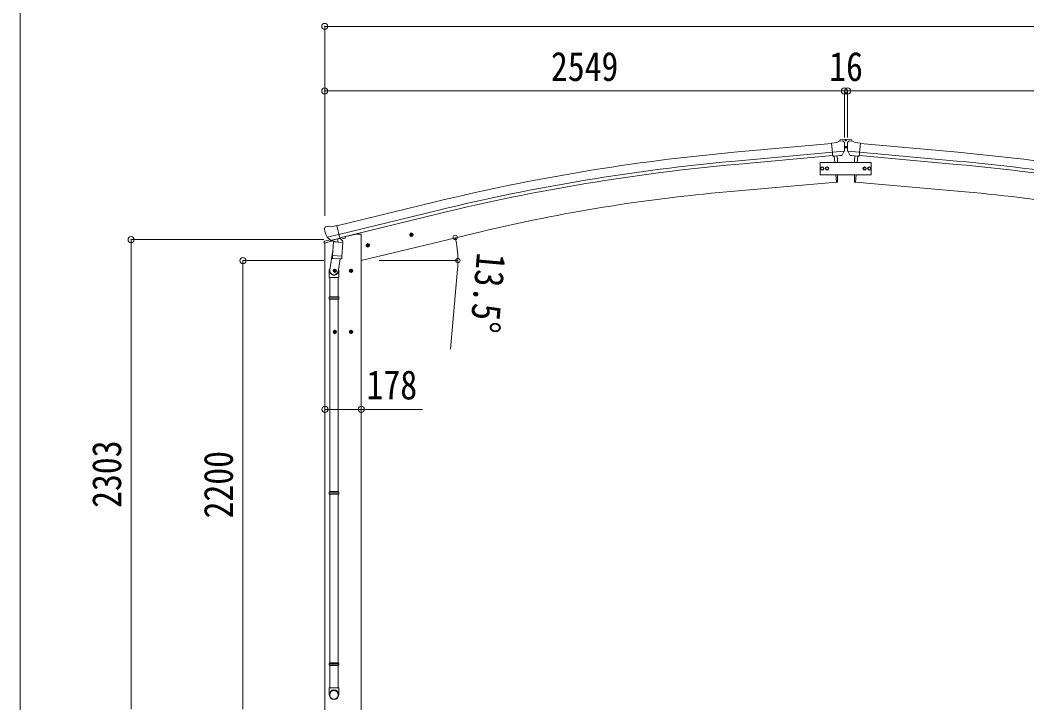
# Model space of a CAD drawing. Units: millimetres at full size, sheet at 1:30. Extents: x -8385 to 8479, y -5853 to 5787.
# Drawn here: x -8385 to -3447, y -3317 to 32 of the extents above; entities that cross this region are included whole.
import ezdxf
from ezdxf.enums import TextEntityAlignment as Align

# ---------------------------------------------------------------- set-up
doc = ezdxf.new("R2010")
doc.units = ezdxf.units.MM
doc.header["$LTSCALE"] = 30
doc.header["$PDMODE"] = 32
doc.header["$PDSIZE"] = 30
for name, color, linetype, lineweight in [('0-1_本体', 4, 'Continuous', 9), ('0-2_部品', 7, 'Continuous', 9), ('0-3_ELV2', 3, 'Continuous', 9), ('0-A_寸法', 6, 'Continuous', 9), ('F-0_240', 7, 'Continuous', 9)]:
    doc.layers.add(name, color=color, linetype=linetype, lineweight=lineweight)
doc.styles.add('ＭＳ ゴシック', font='')
doc.styles.get('ＭＳ ゴシック').set_extended_font_data('MS Gothic')

msp = doc.modelspace()

# ---------------------------------------------------------------- linework, layer by layer
at = {"layer": '0-1_本体'}
for p, q in [((-4405.01, -572.89), (-4882.33, -616.16)), ((-4263.66, -572.89), (-3786.35, -616.16)), ((-4401.25, -615.88), (-4878.43, -659.15)), ((-4399.79, -632.66), (-4876.92, -675.92)), ((-4392.56, -634.87), (-4389.81, -666.32)), ((-4276.11, -634.87), (-4278.86, -666.32)), ((-4268.89, -632.66), (-3791.76, -675.92)), ((-4267.42, -615.88), (-3790.24, -659.15)), ((-4384.56, -726.32), (-4381.31, -763.47)), ((-4284.11, -726.32), (-4287.36, -763.47)), ((-4381.31, -763.47), (-4919.26, -810.54)), ((-4287.36, -763.47), (-3749.42, -810.54)), ((-6831.87, -977.1), (-6348.99, -859.62)), ((-6821.79, -1019.07), (-6338.79, -901.55)), ((-6817.86, -1035.44), (-6334.81, -917.92)), ((-6788.35, -1029.73), (-6736.34, -1017.25)), ((-6712.34, -1017.25), (-6736.34, -1017.25)), ((-6125.18, -1006.05), (-6713.34, -1147.26)), ((-6712.34, -1017.25), (-6712.34, -3897.25)), ((-6890.34, -3897.25), (-6890.34, -1060.69))]:
    msp.add_line(p, q, dxfattribs=at)
at = {"layer": '0-1_本体', "color": 6}
msp.add_line((-6712.34, -1877.43), (-6890.34, -1877.43), dxfattribs=at)
at = {"layer": '0-1_本体'}
for centre, radius, start, end in [((-3977.63, -10606.09), 10030.81, 95.17465, 103.67464), ((-4691.05, -10606.09), 10030.81, 76.32536, 84.82535), ((-3977.63, -10606.09), 9987.65, 95.17465, 103.67464), ((-3977.63, -10606.09), 9970.81, 95.17465, 103.67464), ((-4691.05, -10606.09), 9970.81, 76.32536, 84.82535), ((-4691.05, -10606.09), 9987.65, 76.32536, 84.82535), ((-4210.89, -8996.32), 8216.38, 94.94583, 103.47282), ((-4457.78, -8996.32), 8216.38, 76.52718, 85.05417)]:
    msp.add_arc(centre, radius, start, end, dxfattribs=at)
at = {"layer": '0-2_部品'}
for p, q in [((-4378.63, -568.5), (-4405.2, -570.82)), ((-4399.54, -635.48), (-4405.2, -570.82)), ((-4378.63, -568.5), (-4366.91, -561.73)), ((-4352.01, -560.14), (-4365.67, -561.34)), ((-4342.87, -565.9), (-4348.36, -561.29)), ((-4341.81, -567.94), (-4341.69, -569.28)), ((-4326.87, -567.94), (-4326.99, -569.28)), ((-4325.81, -565.9), (-4320.32, -561.29)), ((-4316.67, -560.14), (-4303.01, -561.34)), ((-4290.05, -568.5), (-4301.77, -561.73)), ((-4290.05, -568.5), (-4263.48, -570.82)), ((-4269.14, -635.48), (-4263.48, -570.82)), ((-4342.33, -610.79), (-4401.25, -615.94)), ((-4389.58, -634.61), (-4399.54, -635.48)), ((-4389.81, -666.32), (-4392.56, -634.87)), ((-4376.69, -655.66), (-4378.2, -633.71)), ((-4355.97, -631.67), (-4363.68, -632.34)), ((-4353.58, -630.27), (-4342.65, -611.33)), ((-4326.35, -610.79), (-4267.43, -615.94)), ((-4315.09, -630.27), (-4326.03, -611.33)), ((-4312.71, -631.67), (-4305, -632.34)), ((-4291.98, -655.66), (-4290.48, -633.71)), ((-4279.1, -634.61), (-4269.14, -635.48)), ((-4278.86, -666.32), (-4276.11, -634.87)), ((-4376.24, -666.32), (-4376.69, -655.66)), ((-4292.44, -666.32), (-4291.98, -655.66)), ((-4381.51, -761.2), (-4384.56, -726.32)), ((-4376.12, -760.75), (-4375.28, -735.12)), ((-4375.28, -735.12), (-4375.21, -726.32)), ((-4293.4, -735.12), (-4293.47, -726.32)), ((-4292.56, -760.75), (-4293.4, -735.12)), ((-4287.17, -761.2), (-4284.11, -726.32)), ((-4381.27, -763.97), (-4381.51, -761.2)), ((-4378.66, -763.58), (-4381.27, -763.97)), ((-4290.02, -763.58), (-4287.41, -763.97)), ((-4287.41, -763.97), (-4287.17, -761.2)), ((-6889.11, -984.1), (-6892.96, -990.4)), ((-6886.01, -981.85), (-6872.83, -978.69)), ((-6858.27, -981.36), (-6871.53, -978.66)), ((-6858.27, -981.36), (-6832.34, -975.14)), ((-6893.33, -992.68), (-6893.05, -993.83)), ((-6879.27, -1032.98), (-6821.77, -1019.18)), ((-6862.42, -1047.89), (-6878.8, -1033.4)), ((-6817.56, -1036.7), (-6816.61, -1036.77)), ((-6816.61, -1036.77), (-6803.3, -1052.09)), ((-6789.35, -1028.5), (-6789.35, -1032.26)), ((-6475.76, -1023.48), (-6456.32, -1018.81)), ((-6471.21, -1015.7), (-6473.34, -1022.9)), ((-6463.91, -1013.95), (-6471.21, -1015.7)), ((-6463.71, -1030.87), (-6468.38, -1011.42)), ((-6458.74, -1019.39), (-6463.91, -1013.95)), ((-6460.87, -1026.59), (-6458.74, -1019.39)), ((-6893.9, -1061.3), (-6850.88, -1050.98)), ((-6893.9, -1054.41), (-6893.9, -1061.3)), ((-6865.44, -1045.22), (-6891.6, -1051.5)), ((-6859.71, -1048.46), (-6852.19, -1046.66)), ((-6858.88, -1048.36), (-6857.35, -1047.99)), ((-6857.35, -1047.99), (-6820.64, -1039.18)), ((-6855.51, -1048.22), (-6855.56, -1048.96)), ((-6854.8, -1050), (-6828.99, -1056.43)), ((-6847.89, -1055.34), (-6852.56, -1122.18)), ((-6802.2, -1058.54), (-6847.89, -1055.34)), ((-6846.11, -1052.16), (-6846.34, -1055.45)), ((-6826.59, -1041), (-6827.61, -1055.61)), ((-6820.64, -1039.18), (-6819.11, -1038.81)), ((-6812.31, -1041.72), (-6793.18, -1037.12)), ((-6806.87, -1125.38), (-6802.2, -1058.54)), ((-6803.3, -1052.09), (-6803.74, -1058.43)), ((-6689.69, -1074.84), (-6670.24, -1070.17)), ((-6685.13, -1067.06), (-6687.26, -1074.25)), ((-6677.83, -1065.31), (-6685.13, -1067.06)), ((-6677.63, -1082.23), (-6682.3, -1062.78)), ((-6672.66, -1070.75), (-6677.83, -1065.31)), ((-6674.8, -1077.95), (-6672.66, -1070.75)), ((-6850.83, -1097.41), (-6866.74, -1193.58)), ((-6853.42, -1134.65), (-6852.55, -1122.18)), ((-6806.87, -1125.38), (-6852.56, -1122.18)), ((-6806.88, -1125.37), (-6807.77, -1138.07)), ((-6853.02, -1136), (-6853.03, -1136)), ((-6851.58, -1136.78), (-6809.88, -1139.7)), ((-6815.31, -1139.32), (-6826.04, -1202.91)), ((-6868.89, -1230.75), (-6868.89, -1196.39)), ((-6822.89, -1230.75), (-6868.89, -1230.75)), ((-6866.89, -1230.75), (-6866.89, -1324.75)), ((-6832.26, -1197.48), (-6852.26, -1197.48)), ((-6842.26, -1189.98), (-6848.76, -1193.73)), ((-6848.76, -1193.73), (-6848.76, -1201.23)), ((-6848.76, -1201.23), (-6842.26, -1204.99)), ((-6842.26, -1207.48), (-6842.26, -1187.48)), ((-6835.76, -1193.73), (-6842.26, -1189.98)), ((-6824.89, -1230.75), (-6824.89, -1324.75)), ((-6822.89, -1196.09), (-6822.89, -1230.75)), ((-6752.26, -1197.48), (-6772.26, -1197.48)), ((-6762.26, -1189.98), (-6768.76, -1193.73)), ((-6768.76, -1193.73), (-6768.76, -1201.23)), ((-6768.76, -1201.23), (-6762.26, -1204.99)), ((-6762.26, -1207.48), (-6762.26, -1187.48)), ((-6755.76, -1193.73), (-6762.26, -1189.98)), ((-6868.89, -1326.75), (-6867.89, -1324.75)), ((-6822.89, -1326.75), (-6868.89, -1326.75)), ((-6823.89, -1324.75), (-6867.89, -1324.75)), ((-6822.89, -1326.75), (-6823.89, -1324.75)), ((-6822.89, -1326.75), (-6822.89, -1334.75)), ((-6822.89, -1334.75), (-6868.89, -1334.75)), ((-6823.89, -1336.75), (-6867.89, -1336.75)), ((-6866.89, -1336.75), (-6866.89, -2280.93)), ((-6824.89, -1336.75), (-6824.89, -2280.93)), ((-6822.89, -1334.75), (-6823.89, -1336.75)), ((-6832.26, -1497.48), (-6852.26, -1497.48)), ((-6842.26, -1489.98), (-6848.76, -1493.73)), ((-6848.76, -1493.73), (-6848.76, -1501.23)), ((-6848.76, -1501.23), (-6842.26, -1504.99)), ((-6842.26, -1507.48), (-6842.26, -1487.48)), ((-6835.76, -1493.73), (-6842.26, -1489.98)), ((-6752.26, -1497.48), (-6772.26, -1497.48)), ((-6762.26, -1489.98), (-6768.76, -1493.73)), ((-6768.76, -1493.73), (-6768.76, -1501.23)), ((-6768.76, -1501.23), (-6762.26, -1504.99)), ((-6762.26, -1507.48), (-6762.26, -1487.48)), ((-6755.76, -1493.73), (-6762.26, -1489.98)), ((-6868.89, -2282.93), (-6867.89, -2280.93)), ((-6822.89, -2282.93), (-6868.89, -2282.93)), ((-6822.89, -2290.93), (-6868.89, -2290.93)), ((-6823.89, -2280.93), (-6867.89, -2280.93)), ((-6823.89, -2292.93), (-6867.89, -2292.93)), ((-6866.89, -2292.93), (-6866.89, -3121.12)), ((-6824.89, -2292.93), (-6824.89, -3121.12)), ((-6822.89, -2282.93), (-6823.89, -2280.93)), ((-6822.89, -2290.93), (-6823.89, -2292.93)), ((-6822.89, -2282.93), (-6822.89, -2290.93)), ((-6868.89, -3123.12), (-6867.89, -3121.12)), ((-6822.89, -3123.12), (-6868.89, -3123.12)), ((-6822.89, -3131.12), (-6868.89, -3131.12)), ((-6823.89, -3121.12), (-6867.89, -3121.12)), ((-6823.89, -3133.12), (-6867.89, -3133.12)), ((-6866.89, -3133.12), (-6866.89, -3243.12)), ((-6824.89, -3133.12), (-6824.89, -3243.12)), ((-6822.89, -3123.12), (-6823.89, -3121.12)), ((-6822.89, -3131.12), (-6823.89, -3133.12)), ((-6822.89, -3123.12), (-6822.89, -3131.12)), ((-6868.89, -3277.26), (-6868.89, -3243.12)), ((-6822.89, -3243.12), (-6868.89, -3243.12)), ((-6822.89, -3277.26), (-6822.89, -3243.12))]:
    msp.add_line(p, q, dxfattribs=at)
for points in [[(-4389.58, -634.61), (-4389.3, -634.68), (-4363.93, -632.46), (-4363.68, -632.34)], [(-4342.26, -610.15), (-4342.55, -611.14), (-4342.65, -611.33)], [(-4326.42, -610.15), (-4326.13, -611.14), (-4326.03, -611.33)], [(-4279.1, -634.61), (-4279.37, -634.68), (-4304.75, -632.46), (-4305, -632.34)], [(-6826.91, -1040.59), (-6817.19, -1038.25), (-6832.34, -975.14)], [(-6879.54, -1032.41), (-6878.96, -1033.25), (-6878.8, -1033.4)], [(-6473.34, -1022.9), (-6468.17, -1028.34), (-6460.87, -1026.59)], [(-6826.91, -1040.59), (-6827.15, -1040.74), (-6851.91, -1046.68), (-6852.19, -1046.66)], [(-6687.26, -1074.25), (-6682.09, -1079.7), (-6674.8, -1077.95)], [(-6842.26, -1204.99), (-6835.76, -1201.23), (-6835.76, -1193.73)], [(-6762.26, -1204.99), (-6755.76, -1201.23), (-6755.76, -1193.73)], [(-6868.89, -1326.75), (-6868.89, -1334.75), (-6867.89, -1336.75)], [(-6842.26, -1504.99), (-6835.76, -1501.23), (-6835.76, -1493.73)], [(-6762.26, -1504.99), (-6755.76, -1501.23), (-6755.76, -1493.73)], [(-6868.89, -2282.93), (-6868.89, -2290.93), (-6867.89, -2292.93)], [(-6868.89, -3123.12), (-6868.89, -3131.12), (-6867.89, -3133.12)]]:
    msp.add_lwpolyline(points, dxfattribs=at)
for centre, radius in [((-4427.34, -696.33), 6.5), ((-4241.34, -696.33), 6.5), ((-6466.04, -1021.14), 8.5), ((-6466.04, -1021.14), 7.7), ((-6466.04, -1021.14), 6.5), ((-6679.96, -1072.5), 8.5), ((-6679.96, -1072.5), 7.7), ((-6679.96, -1072.5), 6.5), ((-6842.26, -1197.48), 8.5), ((-6842.26, -1197.48), 7.7), ((-6842.26, -1197.48), 6.5), ((-6762.26, -1197.48), 8.5), ((-6762.26, -1197.48), 7.7), ((-6762.26, -1197.48), 6.5), ((-6842.26, -1497.48), 8.5), ((-6842.26, -1497.48), 7.7), ((-6842.26, -1497.48), 6.5), ((-6762.26, -1497.48), 8.5), ((-6762.26, -1497.48), 7.7), ((-6762.26, -1497.48), 6.5)]:
    msp.add_circle(centre, radius, dxfattribs=at)
for centre, radius, start, end in [((-4365.41, -564.33), 3, 95, 120), ((-4351.57, -565.13), 5, 50.00648, 94.99352), ((-4543.32, -586.92), 202.4, 353.4085, 5), ((-4125.36, -586.92), 202.4, 175, 186.5915), ((-4317.11, -565.13), 5, 85.00648, 129.99352), ((-4303.27, -564.33), 3, 60, 85), ((-4379.1, -760.61), 3, 278.50322, 357.46219), ((-4289.58, -760.61), 3, 182.53781, 261.49678), ((-6884.84, -986.71), 5, 103.5, 148.5), ((-6872.13, -981.6), 3, 78.5, 103.5), ((-6696.25, -946.58), 202.4, 193.5, 205.09125), ((-6794.35, -1032.26), 5, 283.5, 0), ((-6890.9, -1054.41), 3, 103.5, 180), ((-6858.99, -1047.87), 0.5, 248.23754, 283.5), ((-6856.01, -1048.18), 0.5, 356, 103.5), ((-6854.56, -1049.03), 1, 176, 256), ((-6828.64, -1055.46), 1.03, 250.03897, 351.96569), ((-6825.99, -1041.08), 0.604, 100.59842, 172.20595), ((-6819.23, -1038.32), 0.5, 283.5, 318.76246), ((-6851.48, -1134.82), 1.95, 175.04017, 217.47766), ((-6851.44, -1134.79), 2, 217.40962, 266), ((-6809.74, -1137.71), 2, 266, 349.46843), ((-6838.89, -1196.39), 30, 177.45142, 180)]:
    msp.add_arc(centre, radius, start, end, dxfattribs=at)
for centre, major_axis, ratio, start_param, end_param in [((-4337.48, -563.89), (-15.35, 3.44), 0.101033, 5.9751426, 5.9753737), ((-4344.8, -568.19), (2.71, -1.31), 0.997474, 0.5366567, 1.3225652), ((-4323.88, -568.19), (-2.71, -1.31), 0.997474, 4.9606201, 5.7465286), ((-4331.2, -563.89), (15.35, 3.44), 0.101033, 0.3078116, 0.3080427), ((-4356.24, -628.68), (1.62, -2.54), 0.997631, 5.8041905, 5.8929484), ((-4356.31, -628.57), (-3.5, 2.17), 0.650902, 2.1145521, 2.1873627), ((-4356.18, -628.76), (1.62, -2.54), 0.997631, 5.965759, 6.7621801), ((-4312.49, -628.76), (-1.62, -2.54), 0.997631, 5.8041905, 6.6006116), ((-4312.37, -628.57), (3.5, 2.17), 0.650902, 4.0958226, 4.1686332), ((-4312.44, -628.68), (-1.62, -2.54), 0.997631, 0.3902369, 0.4789948), ((-6890.41, -991.96), (-1.57, -2.57), 0.99628, 4.712389, 5.4996506), ((-6860.43, -1045.64), (-0.73, -2.92), 0.997631, 5.8041905, 6.6006116), ((-6860.38, -1045.41), (2.63, 3.16), 0.650902, 4.0958226, 4.1686332), ((-6860.41, -1045.54), (-0.73, -2.92), 0.997631, 0.3902369, 0.4789948), ((-6845.89, -1196.09), (23, 0), 0.996195, 2.5560258, 6.5663028), ((-6845.89, -1196.09), (21, 0), 0.996195, 2.9349147, 5.9512394), ((-6845.89, -3275.52), (-23, 0), 0.996195, 3.1415927, 6.2831853), ((-6845.89, -3277.26), (-23, 0), 0.996195, 3.1415927, 6.2831853), ((-6845.89, -3277.26), (0, -23.43), 0.981806, 4.712389, 7.8539816)]:
    msp.add_ellipse(centre, major_axis=major_axis, ratio=ratio, start_param=start_param, end_param=end_param, dxfattribs=at)
msp.add_ellipse((-6845.89, -3277.26), major_axis=(21, 0), ratio=0.996195, dxfattribs=at)
at = {"layer": '0-3_ELV2'}
for p, q in [((-4339.34, -553.06), (-4363.48, -555.17)), ((-4339.34, -553.06), (-4331.34, -553.06)), ((-4334.08, -557.78), (-4333.24, -557.78)), ((-4334.08, -590.48), (-4333.24, -590.48)), ((-4331.34, -553.06), (-4307.2, -555.17)), ((-4303.84, -561), (-4307.2, -555.17)), ((-4303.84, -561.67), (-4303.84, -561)), ((-4341.09, -594.56), (-4329.7, -594.56))]:
    msp.add_line(p, q, dxfattribs=at)
for points in [[(-4366.84, -561.57), (-4366.84, -561), (-4363.48, -555.17)], [(-4336.6, -556.94), (-4337.44, -556.94), (-4337.44, -557.78), (-4336.6, -557.78)], [(-4336.6, -589.64), (-4337.44, -589.64), (-4337.44, -590.48), (-4336.6, -590.48)], [(-4334.92, -556.1), (-4334.92, -555.26), (-4335.76, -555.26), (-4335.76, -556.1)], [(-4335.76, -558.62), (-4335.76, -559.46), (-4334.92, -559.46), (-4334.92, -558.62)], [(-4334.92, -588.8), (-4334.92, -587.96), (-4335.76, -587.96), (-4335.76, -588.8)], [(-4335.76, -591.32), (-4335.76, -592.16), (-4334.92, -592.16), (-4334.92, -591.32)], [(-4333.24, -557.78), (-4333.24, -556.94), (-4334.08, -556.94)], [(-4333.24, -590.48), (-4333.24, -589.64), (-4334.08, -589.64)]]:
    msp.add_lwpolyline(points, dxfattribs=at)
for points in [[(-4210.34, -726.32), (-4210.34, -666.32), (-4460.34, -666.32), (-4460.34, -726.32)], [(-4458.35, -696.33), (-4454.59, -689.83), (-4447.09, -689.83), (-4443.34, -696.33), (-4447.09, -702.83), (-4454.59, -702.83)], [(-4434.85, -696.33), (-4431.09, -689.83), (-4423.59, -689.83), (-4419.84, -696.33), (-4423.59, -702.83), (-4431.09, -702.83)], [(-4235.84, -696.32), (-4239.59, -689.82), (-4247.09, -689.82), (-4250.85, -696.32), (-4247.09, -702.82), (-4239.59, -702.82)], [(-4212.34, -696.32), (-4216.09, -689.82), (-4223.59, -689.82), (-4227.35, -696.32), (-4223.59, -702.82), (-4216.09, -702.82)]]:
    msp.add_lwpolyline(points, close=True, dxfattribs=at)
for centre, radius in [((-4335.34, -557.36), 3.5), ((-4335.34, -590.06), 3.5), ((-4450.84, -696.33), 8.5), ((-4450.84, -696.33), 7.7), ((-4450.84, -696.33), 6.5), ((-4427.34, -696.33), 8.5), ((-4427.34, -696.33), 7.7), ((-4427.34, -696.33), 6.5), ((-4243.34, -696.32), 8.5), ((-4243.34, -696.32), 7.7), ((-4243.34, -696.32), 6.5), ((-4219.84, -696.32), 8.5), ((-4219.84, -696.32), 7.7), ((-4219.84, -696.32), 6.5)]:
    msp.add_circle(centre, radius, dxfattribs=at)
for centre, start, end in [((-4336.6, -556.1), 270, 0), ((-4336.6, -558.62), 0, 90), ((-4336.6, -588.8), 270, 0), ((-4336.6, -591.32), 0, 90), ((-4334.08, -556.1), 180, 270), ((-4334.08, -558.62), 90, 180), ((-4334.08, -588.8), 180, 270), ((-4334.08, -591.32), 90, 180)]:
    msp.add_arc(centre, 0.84, start, end, dxfattribs=at)
at = {"layer": '0-A_寸法'}
for p, q in [((-6891.34, 1.11), (-6891.34, -315.51)), ((-6891.34, 1.11), (-1777.34, 1.11)), ((-6891.34, -315.51), (-6891.34, -927.73)), ((-6891.34, -315.51), (-4342.34, -315.51)), ((-4342.34, -315.51), (-4342.34, -544.51)), ((-4326.34, -315.51), (-4342.34, -315.51)), ((-4326.34, -315.51), (-4326.34, -544.51)), ((-1777.34, -315.51), (-4326.34, -315.51)), ((-7840.91, -3347.25), (-7840.91, -1044.25)), ((-7840.91, -1044.25), (-6895.83, -1044.25)), ((-7292.94, -3347.25), (-7292.94, -1147.25)), ((-7292.94, -1147.25), (-6895.83, -1147.25)), ((-6623.84, -1147.25), (-6236.98, -1147.25)), ((-6239.84, -1189.71), (-6274.2, -1582.2)), ((-6712.34, -1877.43), (-6412.34, -1877.43))]:
    msp.add_line(p, q, dxfattribs=at)
for centre in [(-6251.44, -1033.59), (-6237.98, -1147.25)]:
    msp.add_circle(centre, 10.62, dxfattribs=at)
for start, end in [(0, 13.5), (354.99678, 0)]:
    msp.add_arc((-6724.84, -1147.25), 486.86, start, end, dxfattribs=at)
for p in [(-6891.34, 1.11), (-6891.34, -315.51), (-4342.34, -315.51), (-4326.34, -315.51), (-7840.91, -1044.25), (-7292.94, -1147.25), (-6890.34, -1877.43), (-6712.34, -1877.43)]:
    msp.add_point(p, dxfattribs=at)
at = {"layer": 'F-0_240', "color": 5}
msp.add_line((-8385.45, 5787.34), (-8385.45, -5852.66), dxfattribs=at)

# ---------------------------------------------------------------- texts
at = {"layer": '0-A_寸法', "color": 7, "style": 'ＭＳ ゴシック', "width": 0.85}
for s, p in [('2549', (-5781.84, -309.51)), ('16', (-4416.84, -309.51)), ('178', (-6686.09, -1871.43))]:
    msp.add_text(s, height=143, dxfattribs=at).set_placement(p, align=Align.BOTTOM_LEFT)
for s, rotation, p in [('13.5°', 264.997, (-6186.69, -1101.5)), ('2303', 90, (-7846.91, -2360.75)), ('2200', 90, (-7298.94, -2412.25))]:
    msp.add_text(s, height=143, rotation=rotation, dxfattribs=at).set_placement(p, align=Align.BOTTOM_LEFT)

doc.saveas('drawing.dxf')
